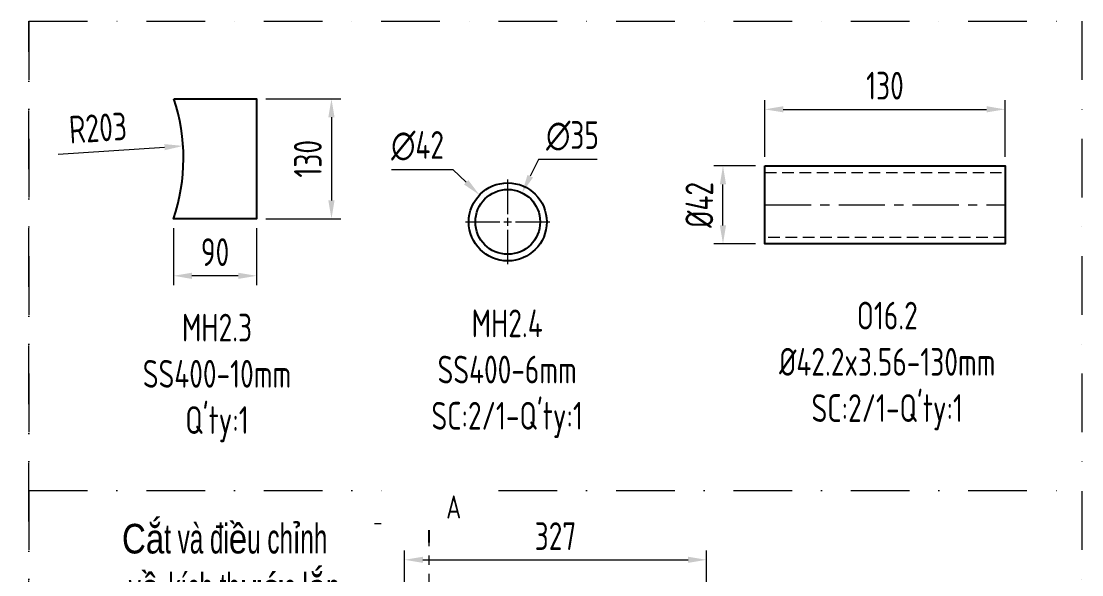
# Model space of a CAD drawing. Header units: millimetres. Extents: x -46397 to 283259, y -8690 to 23983.
# Drawn here: x 179651 to 180799, y -627 to -28 of the extents above; entities that cross this region are included whole.
import ezdxf
from ezdxf import colors
from ezdxf.entities.mleader import LeaderData, LeaderLine
from ezdxf.math import Vec2, Vec3

# ---------------------------------------------------------------- set-up
doc = ezdxf.new("R2010")
doc.units = ezdxf.units.MM
for name, pattern in [('CENTER', [2, 1.25, -0.25, 0.25, -0.25]), ('DASHDOT', [25.4, 12.7, -6.35, 0, -6.35]), ('HIDDEN', [0.375, 0.25, -0.125])]:
    doc.linetypes.add(name, pattern=pattern)
doc.layers.get('Defpoints').update_dxf_attribs({"lineweight": 0})
for name, color, linetype, lineweight in [('0.01.ĐẬM', 3, 'Continuous', 25), ('Long_AM_Box', 5, 'DASHDOT', 9), ('Long_AM_Hidden', 4, 'HIDDEN', 9), ('Long_AM_Visible', 30, 'Continuous', 25), ('Long_Centerline', 1, 'CENTER', 9), ('Long_Dim', 3, 'Continuous', 9), ('Long_Text', 6, 'Continuous', 9)]:
    doc.layers.add(name, color=color, linetype=linetype, lineweight=lineweight)
doc.styles.add('GHI CHÚ 2', font='arial.ttf', dxfattribs={"width": 0.8, "height": 1})
doc.styles.add('GHI CHÚ 3', font='isocp_IV25.ttf', dxfattribs={"width": 0.8})
doc.styles.get("Standard").update_dxf_attribs({"font": 'isocp.shx', "width": 0.8})
doc.dimstyles.new('3.DÔN 30mm', dxfattribs={"dimtxt": 30, "dimasz": 10, "dimexe": 5, "dimexo": 5, "dimgap": 5, "dimtad": 1, "dimtoh": 1, "dimdec": 0, "dimtxsty": 'Standard', "dimcen": 20, "dimclrd": 42, "dimclre": 42, "dimclrt": 1, "dimadec": 0, "dimazin": 0, "dimtfac": 1, "dimtdec": 0, "dimtmove": 0, "dimatfit": 3, "dimfxl": 1, "dimlwd": 5, "dimlwe": 5, "dimarcsym": 1})
doc.dimstyles.new('Vuong_DIM', dxfattribs={"dimtxt": 2.5, "dimasz": 2.3, "dimexe": 1.25, "dimexo": 0, "dimtad": 1, "dimtoh": 1, "dimdec": 0, "dimdsep": 46, "dimtxsty": 'GHI CHÚ 3', "dimcen": 2.3, "dimclrd": 9, "dimclre": 9, "dimclrt": 2, "dimadec": 0, "dimazin": 0, "dimtm": 1e-09, "dimtfac": 1, "dimtdec": 0, "dimtofl": 0, "dimtmove": 1, "dimatfit": 3, "dimfxl": 1, "dimtfill": 1, "dimlwd": 9, "dimlwe": 9, "dimarcsym": 1})

# ---------------------------------------------------------------- blocks, each defined once
blk = doc.blocks.new('*D1746')
at = {"layer": 'Defpoints', "color": 0, "transparency": 16777216}
for p in [(180147.1, -216.4), (180208.2, -274.6)]:
    blk.add_point(p, dxfattribs=at)
at = {"layer": 'Long_Dim', "color": 9, "lineweight": 9, "transparency": 16777216}
for p, q in [((180051.9, -188.8), (180118.1, -188.8)), ((180118.1, -188.8), (180132.6, -202.6)), ((180175.3, -245.5), (180179.9, -245.5)), ((180177.6, -247.8), (180177.6, -243.2))]:
    blk.add_line(p, q, dxfattribs=at)
at = {"layer": 'Long_Dim', "color": 9, "transparency": 16777216}
blk.add_solid([(180134.9, -200.2), (180130.3, -205), (180147.1, -216.4)], dxfattribs=at)
at = {"layer": 'Long_Dim', "color": 2, "transparency": 16777216, "insert": (180080, -163.2), "char_height": 30, "attachment_point": 5, "style": 'GHI CHÚ 3', "bg_fill": 3, "box_fill_scale": 1.1, "bg_fill_color": 256, "bg_fill_true_color": 13158600, "bg_fill_transparency": 0}
blk.add_mtext('∅42', dxfattribs=at)
blk = doc.blocks.new('*D1745')
at = {"layer": 'Defpoints', "color": 0, "transparency": 16777216}
for p in [(180193.1, -214, -7.7), (180162.1, -277, -7.7)]:
    blk.add_point(p, dxfattribs=at)
at = {"layer": 'Long_Dim', "color": 9, "lineweight": 9, "transparency": 16777216}
for p, q in [((180210.8, -178.1), (180201.9, -196.1)), ((180274.5, -178.1), (180210.8, -178.1)), ((180175.3, -245.5), (180179.9, -245.5)), ((180177.6, -247.8), (180177.6, -243.2))]:
    blk.add_line(p, q, dxfattribs=at)
at = {"layer": 'Long_Dim', "color": 9, "transparency": 16777216}
blk.add_solid([(180199, -194.6), (180204.9, -197.5), (180193.1, -214)], dxfattribs=at)
at = {"layer": 'Long_Dim', "color": 2, "transparency": 16777216, "insert": (180247.7, -152.5), "char_height": 30, "attachment_point": 5, "style": 'GHI CHÚ 3', "bg_fill": 3, "box_fill_scale": 1.1, "bg_fill_color": 256, "bg_fill_true_color": 13158600, "bg_fill_transparency": 0}
blk.add_mtext('∅35', dxfattribs=at)
blk = doc.blocks.new('*U1710')
at = {"layer": 'Long_Centerline', "color": 0, "ltscale": 40, "transparency": 16777216}
for p, q in [((0, 8.44), (0, 45.7)), ((-45.7, 0), (-8.44, 0)), ((8.44, 0), (45.7, 0)), ((0, -45.7), (0, -8.44))]:
    blk.add_line(p, q, dxfattribs=at)
at = {"layer": 'Long_Centerline', "color": 0, "linetype": 'Continuous', "ltscale": 40, "transparency": 16777216}
for p, q in [((-4.22, 0), (4.22, 0)), ((0, -4.22), (0, 4.22))]:
    blk.add_line(p, q, dxfattribs=at)
blk = doc.blocks.new('*D1765')
at = {"layer": 'Defpoints', "color": 0, "transparency": 16777216}
for p in [(180392.8, -611.1), (180065.8, -727.4), (180392.8, -727.4, -7.7)]:
    blk.add_point(p, dxfattribs=at)
at = {"layer": 'Long_Dim', "color": 9, "lineweight": 9, "transparency": 16777216}
for p, q in [((180065.8, -717.4), (180065.8, -601.1)), ((180392.8, -717.4), (180392.8, -601.1)), ((180085.8, -611.1), (180372.8, -611.1))]:
    blk.add_line(p, q, dxfattribs=at)
at = {"layer": 'Long_Dim', "color": 9, "transparency": 16777216}
for points in [[(180085.8, -607.8), (180085.8, -614.4), (180065.8, -611.1)], [(180372.8, -607.8), (180372.8, -614.4), (180392.8, -611.1)]]:
    blk.add_solid(points, dxfattribs=at)
at = {"layer": 'Long_Dim', "color": 2, "transparency": 16777216, "insert": (180229.3, -585.5), "char_height": 30, "attachment_point": 5, "style": 'GHI CHÚ 3', "bg_fill": 3, "box_fill_scale": 1.1, "bg_fill_color": 256, "bg_fill_true_color": 13158600, "bg_fill_transparency": 0}
blk.add_mtext('327', dxfattribs=at)
blk = doc.blocks.new('_Dot')
at = {"color": 0, "linetype": 'ByBlock', "lineweight": -2}
blk.add_line((-0.5, 0), (-1, 0), dxfattribs=at)
at = {"color": 0, "linetype": 'ByBlock', "const_width": 0.5}
blk.add_lwpolyline([(-0.25, 0, 1), (0.25, 0, 1)], format="xyb", close=True, dxfattribs=at)
blk = doc.blocks.new('*D1785')
at = {"layer": 'Defpoints', "color": 0, "transparency": 16777216}
for p in [(179815.8, -242.2, 7.7), (179905.8, -242.2, 7.7), (179815.8, -303.8)]:
    blk.add_point(p, dxfattribs=at)
at = {"layer": 'Long_Dim', "color": 9, "lineweight": 9, "transparency": 16777216}
for p, q in [((179815.8, -252.2), (179815.8, -313.8)), ((179905.8, -252.2), (179905.8, -313.8)), ((179885.8, -303.8), (179835.8, -303.8))]:
    blk.add_line(p, q, dxfattribs=at)
at = {"layer": 'Long_Dim', "color": 9, "transparency": 16777216}
for points in [[(179835.8, -300.5), (179835.8, -307.2), (179815.8, -303.8)], [(179885.8, -300.5), (179885.8, -307.2), (179905.8, -303.8)]]:
    blk.add_solid(points, dxfattribs=at)
at = {"layer": 'Long_Dim', "color": 2, "transparency": 16777216, "insert": (179860.8, -278.2), "char_height": 30, "attachment_point": 5, "style": 'GHI CHÚ 3', "bg_fill": 3, "box_fill_scale": 1.1, "bg_fill_color": 256, "bg_fill_true_color": 13158600, "bg_fill_transparency": 0}
blk.add_mtext('90', dxfattribs=at)
blk = doc.blocks.new('*D1784')
at = {"layer": 'Defpoints', "color": 0, "transparency": 16777216}
for p in [(179905.8, -112.2, 7.7), (179905.8, -242.2, 7.7), (179986.8, -242.2)]:
    blk.add_point(p, dxfattribs=at)
at = {"layer": 'Long_Dim', "color": 9, "lineweight": 9, "transparency": 16777216}
for p, q in [((179915.8, -112.2), (179996.8, -112.2)), ((179986.8, -132.2), (179986.8, -222.2)), ((179915.8, -242.2), (179996.8, -242.2))]:
    blk.add_line(p, q, dxfattribs=at)
at = {"layer": 'Long_Dim', "color": 9, "transparency": 16777216}
for points in [[(179983.4, -132.2), (179990.1, -132.2), (179986.8, -112.2)], [(179983.4, -222.2), (179990.1, -222.2), (179986.8, -242.2)]]:
    blk.add_solid(points, dxfattribs=at)
at = {"layer": 'Long_Dim', "color": 2, "transparency": 16777216, "insert": (179961.2, -177.2), "char_height": 30, "attachment_point": 5, "rotation": 90, "style": 'GHI CHÚ 3', "bg_fill": 3, "box_fill_scale": 1.1, "bg_fill_color": 256, "bg_fill_true_color": 13158600, "bg_fill_transparency": 0}
blk.add_mtext('130', dxfattribs=at)
blk = doc.blocks.new('*D1717')
at = {"layer": 'Defpoints', "color": 0, "transparency": 16777216}
for p in [(179826.2, -163.3, 7.7), (179623.4, -176.8, 7.7)]:
    blk.add_point(p, dxfattribs=at)
at = {"layer": 'Long_Dim', "color": 9, "lineweight": 9, "transparency": 16777216}
blk.add_line((179691.1, -172.3), (179806.2, -164.6), dxfattribs=at)
at = {"layer": 'Long_Dim', "color": 9, "transparency": 16777216}
blk.add_solid([(179806, -161.3), (179806.4, -167.9), (179826.2, -163.3)], dxfattribs=at)
at = {"layer": 'Long_Dim', "color": 2, "transparency": 16777216, "insert": (179734, -143.8), "char_height": 30, "attachment_point": 5, "rotation": 3.8325, "style": 'GHI CHÚ 3', "bg_fill": 3, "box_fill_scale": 1.1, "bg_fill_color": 256, "bg_fill_true_color": 13158600, "bg_fill_transparency": 0}
blk.add_mtext('R203', dxfattribs=at)
blk = doc.blocks.new('*D1783')
at = {"layer": 'Defpoints', "color": 0, "transparency": 16777216}
for p in [(180715.9, -123.7), (180455.9, -184.9), (180715.9, -184.9)]:
    blk.add_point(p, dxfattribs=at)
at = {"layer": 'Long_Dim', "color": 9, "lineweight": 9, "transparency": 16777216}
for p, q in [((180455.9, -174.9), (180455.9, -113.7)), ((180715.9, -174.9), (180715.9, -113.7)), ((180475.9, -123.7), (180695.9, -123.7))]:
    blk.add_line(p, q, dxfattribs=at)
at = {"layer": 'Long_Dim', "color": 9, "transparency": 16777216}
for points in [[(180475.9, -120.3), (180475.9, -127), (180455.9, -123.7)], [(180695.9, -120.3), (180695.9, -127), (180715.9, -123.7)]]:
    blk.add_solid(points, dxfattribs=at)
at = {"layer": 'Long_Dim', "color": 2, "transparency": 16777216, "insert": (180585.9, -98.1), "char_height": 30, "attachment_point": 5, "style": 'GHI CHÚ 3', "bg_fill": 3, "box_fill_scale": 1.1, "bg_fill_color": 256, "bg_fill_true_color": 13158600, "bg_fill_transparency": 0}
blk.add_mtext('130', dxfattribs=at)
blk = doc.blocks.new('*D1782')
at = {"layer": 'Defpoints', "color": 0, "transparency": 16777216}
for p in [(180410.6, -184.9), (180455.9, -184.9), (180455.9, -269.3)]:
    blk.add_point(p, dxfattribs=at)
at = {"layer": 'Long_Dim', "color": 9, "lineweight": 9, "transparency": 16777216}
for p, q in [((180445.9, -184.9), (180400.6, -184.9)), ((180410.6, -249.3), (180410.6, -204.9)), ((180445.9, -269.3), (180400.6, -269.3))]:
    blk.add_line(p, q, dxfattribs=at)
at = {"layer": 'Long_Dim', "color": 9, "transparency": 16777216}
for points in [[(180407.2, -204.9), (180413.9, -204.9), (180410.6, -184.9)], [(180407.2, -249.3), (180413.9, -249.3), (180410.6, -269.3)]]:
    blk.add_solid(points, dxfattribs=at)
at = {"layer": 'Long_Dim', "color": 2, "transparency": 16777216, "insert": (180385, -227.1), "char_height": 30, "attachment_point": 5, "rotation": 90, "style": 'GHI CHÚ 3', "bg_fill": 3, "box_fill_scale": 1.1, "bg_fill_color": 256, "bg_fill_true_color": 13158600, "bg_fill_transparency": 0}
blk.add_mtext('%%C42', dxfattribs=at)

msp = doc.modelspace()

# ---------------------------------------------------------------- linework, layer by layer
at = {"layer": 'Long_AM_Box', "ltscale": 5}
msp.add_lwpolyline([(179659.34, -536.02), (180798.99, -536.02)], dxfattribs=at)
at = {"layer": 'Long_AM_Hidden', "ltscale": 50}
msp.add_lwpolyline([(180455.9, -192.05), (180715.9, -192.05), (180715.9, -262.21), (180455.9, -262.21)], close=True, dxfattribs=at)
at = {"layer": 'Long_AM_Visible', "elevation": 7.71}
msp.add_lwpolyline([(179816.05, -112.2), (179905.77, -112.2), (179905.77, -242.2), (179815.81, -242.2, 0.1642565)], format="xyb", close=True, dxfattribs=at)
at = {"layer": 'Long_AM_Visible'}
msp.add_lwpolyline([(180455.9, -184.93), (180715.9, -184.93), (180715.9, -269.33), (180455.9, -269.33)], close=True, dxfattribs=at)
msp.add_circle((180177.62, -245.48), 42.2, dxfattribs=at)
at = {"layer": 'Long_Centerline', "ltscale": 40}
msp.add_line((180455.9, -227.13), (180715.9, -227.13), dxfattribs=at)

# ---------------------------------------------------------------- texts
at = {"layer": 'Long_Text', "color": 3, "char_height": 30, "attachment_point": 5, "style": 'GHI CHÚ 3'}
for s, width, insert in [("\\pxqc;O16.2\\P%%C42.2x3.56-130mm\\PSC:2/1-Q'ty:1", 464.5901, (180588.43, -401.44)), ("\\pxqc;MH2.4\\PSS400-6mm\\PSC:2/1-Q'ty:1", 219.9061, (180177, -409.79)), ("\\pxqc;MH2.3\\PSS400-10mm\\PQ'ty:1", 219.9061, (179862.89, -414.4))]:
    msp.add_mtext_dynamic_manual_height_columns(s, width=width, gutter_width=322.31, heights=[0], dxfattribs=dict(at, insert=insert))

# ---------------------------------------------------------------- next in the draw order: dimensions: what is measured, and where the dimension line sits
at = {"layer": 'Long_Dim'}
dim = msp.add_diameter_dim_2p(p1=(180208.17, -274.59), p2=(180147.07, -216.37), dimstyle='Vuong_DIM', override={"dimtxt": 30, "dimasz": 20, "dimexe": 10, "dimexo": 10, "dimgap": 10, "dimlfac": 0.5}, dxfattribs=at)
dim.commit()
dim.dimension.update_dxf_attribs({"geometry": '*D1746', "text_midpoint": (180080, -163.19)})

# ---------------------------------------------------------------- next in the draw order: linework, layer by layer
at = {"layer": 'Long_AM_Visible'}
msp.add_circle((180177.62, -245.48), 35.08, dxfattribs=at)

# ---------------------------------------------------------------- next in the draw order: dimensions: what is measured, and where the dimension line sits
at = {"layer": 'Long_Dim'}
dim = msp.add_diameter_dim_2p(p1=(180162.13, -276.96), p2=(180193.11, -214.01), dimstyle='Vuong_DIM', override={"dimtxt": 30, "dimasz": 20, "dimexe": 10, "dimexo": 10, "dimgap": 10, "dimlfac": 0.5}, dxfattribs=at)
dim.commit()
dim.dimension.update_dxf_attribs({"geometry": '*D1745', "text_midpoint": (180247.67, -152.53, 7.71)})

# ---------------------------------------------------------------- next in the draw order: linework, layer by layer
at = {"layer": 'Long_AM_Box', "ltscale": 5}
msp.add_lwpolyline([(180798.99, -1840.8), (179659.34, -1840.8), (179659.34, -28.34), (180798.99, -28.34)], close=True, dxfattribs=at)

# ---------------------------------------------------------------- next in the draw order: block references
at = {"layer": 'Long_Centerline', "ltscale": 40}
msp.add_blockref('*U1710', (180177.62, -245.48), dxfattribs=at)

# ---------------------------------------------------------------- next in the draw order: dimensions: what is measured, and where the dimension line sits
at = {"layer": 'Long_Dim'}
for base, p1, p2, override, picture, middle in [((180715.9, -123.67), (180455.9, -184.93), (180715.9, -184.93), {"dimtxt": 30, "dimasz": 20, "dimexe": 10, "dimexo": 10, "dimgap": 10, "dimlfac": 0.5}, '*D1783', (180585.9, -98.08)), ((179815.81, -303.84), (179905.77, -242.2, 7.71), (179815.81, -242.2, 7.71), {"dimtxt": 30, "dimasz": 20, "dimexe": 10, "dimexo": 10, "dimgap": 10}, '*D1785', (179860.79, -278.2)), ((180392.75, -611.11), (180065.75, -727.39), (180392.75, -727.39, -7.71), {"dimtxt": 30, "dimasz": 20, "dimexe": 10, "dimexo": 10, "dimgap": 10}, '*D1765', (180229.25, -585.52))]:
    dim = msp.add_linear_dim(base=base, p1=p1, p2=p2, dimstyle='Vuong_DIM', override=override, dxfattribs=at)
    dim.commit()
    dim.dimension.update_dxf_attribs({"geometry": picture, "text_midpoint": middle})
dim = msp.add_radius_dim(center=(179623.41, -176.84, 7.71), mpoint=(179826.15, -163.26, 7.71), dimstyle='Vuong_DIM', override={"dimtxt": 30, "dimasz": 20, "dimexe": 10, "dimexo": 10, "dimgap": 10}, dxfattribs=at)
dim.commit()
dim.dimension.update_dxf_attribs({"geometry": '*D1717', "text_midpoint": (179735.73, -169.31), "dimtype": 164})

# ---------------------------------------------------------------- next in the draw order: linework, layer by layer
at = {"layer": '0.01.ĐẬM'}
msp.add_line((180092.72, -592.34, -7.71), (180092.72, -552.01, -7.71), dxfattribs=at)
at = {"layer": 'Long_AM_Box', "ltscale": 5}
msp.add_lwpolyline([(179659.34, -971.48), (178815.28, -971.48), (178815.28, -28.34), (179659.34, -28.34)], close=True, dxfattribs=at)
at = {"layer": 'Long_Centerline', "ltscale": 40}
msp.add_line((180092.72, -916.44, -7.71), (180092.72, -592.34, -7.71), dxfattribs=at)

# ---------------------------------------------------------------- next in the draw order: dimensions: what is measured, and where the dimension line sits
at = {"layer": 'Long_Dim'}
dim = msp.add_linear_dim(base=(179986.75, -242.2), p1=(179905.77, -112.2, 7.71), p2=(179905.77, -242.2, 7.71), angle=90, dimstyle='Vuong_DIM', override={"dimtxt": 30, "dimasz": 20, "dimexe": 10, "dimexo": 10, "dimgap": 10}, dxfattribs=at)
dim.commit()
dim.dimension.update_dxf_attribs({"geometry": '*D1784', "text_midpoint": (179961.16, -177.2)})
dim = msp.add_linear_dim(base=(180410.57, -184.93), p1=(180455.9, -269.33), p2=(180455.9, -184.93), angle=90, text='%%C<>', dimstyle='Vuong_DIM', override={"dimtxt": 30, "dimasz": 20, "dimexe": 10, "dimexo": 10, "dimgap": 10, "dimlfac": 0.5}, dxfattribs=at)
dim.commit()
dim.dimension.update_dxf_attribs({"geometry": '*D1782', "text_midpoint": (180384.98, -227.13)})

# ---------------------------------------------------------------- next in the draw order: leaders
at = {"layer": '0.01.ĐẬM'}
msp.add_leader([(180092.12, -572.31, -7.71), (180033.31, -572.31, -7.71)], dimstyle='3.DÔN 30mm', override={"dimasz": 25, "dimtad": 0}, dxfattribs=at)
at = {"layer": 'Long_AM_Visible'}
ml = msp.add_multileader_mtext('Standard', dxfattribs=at)
ml.set_content('{\\C1;C\\fArial|b0|i0|c0|p34;ắ\\fSwis721 LtCn BT|b0|i0|c0|p34;t và đi\\fArial|b0|i0|c0|p34;ề\\fSwis721 LtCn BT|b0|i0|c0|p34;u ch\\fArial|b0|i0|c0|p34;ỉ\\fSwis721 LtCn BT|b0|i0|c0|p34;nh\\P v\\fArial|b0|i0|c0|p34;ề \\fSwis721 LtCn BT|b0|i0|c0|p34;kích th\\fArial|b0|i0|c0|p34;ướ\\fSwis721 LtCn BT|b0|i0|c0|p34;c l\\fArial|b0|i0|c0|p34;ắ\\fSwis721 LtCn BT|b0|i0|c0|p34;p}', color=2, style='GHI CHÚ 2')
ml.set_leader_properties(color=3, lineweight=9)
ml.set_arrow_properties(name='DOT')
ml.build(insert=Vec2(0, 0))
ml.multileader.update_dxf_attribs({"text_left_attachment_type": 5, "text_right_attachment_type": 5, "dogleg_length": 13.58, "arrow_head_size": 12})
ctx = ml.context
ctx.base_point, ctx.char_height, ctx.arrow_head_size, ctx.landing_gap_size, ctx.plane_origin = Vec3(179760.01, -681.49), 32, 12, 0, Vec3(179345.3, -2718.41)
ctx.left_attachment, ctx.right_attachment = 5, 5
notes = []
notes.append((ctx, [(0, (1, 1, 0), (179987.06, -681.49), (-1, 0), 13.58, [(0, [(180065.75, -744.09)], 0, [])])]))
ctx.mtext.insert, ctx.mtext.width, ctx.mtext.flow_direction = Vec3(179760.01, -572.24), 307.878, 5
for ctx, leaders in notes:
    for number, flags, end, landing, length, lines in leaders:
        leader = LeaderData()
        leader.index, (leader.has_last_leader_line, leader.has_dogleg_vector, leader.attachment_direction) = number, flags
        leader.last_leader_point, leader.dogleg_vector, leader.dogleg_length = Vec3(end), Vec3(landing), length
        for number, points, colour, breaks in lines:
            line = LeaderLine()
            line.index, line.vertices, line.color, line.breaks = number, Vec3.list(points), colors.encode_raw_color(colour), breaks
            leader.lines.append(line)
        ctx.leaders.append(leader)

# ---------------------------------------------------------------- next in the draw order: texts
at = {"ltscale": 3, "insert": (180053.42, -566.49, -7.71), "char_height": 25, "attachment_point": 7, "style": 'GHI CHÚ 3', "bg_fill": 2}
msp.add_mtext('\\pxi2.3036,qc;{\\C2;A}', dxfattribs=at)

doc.saveas('drawing.dxf')
